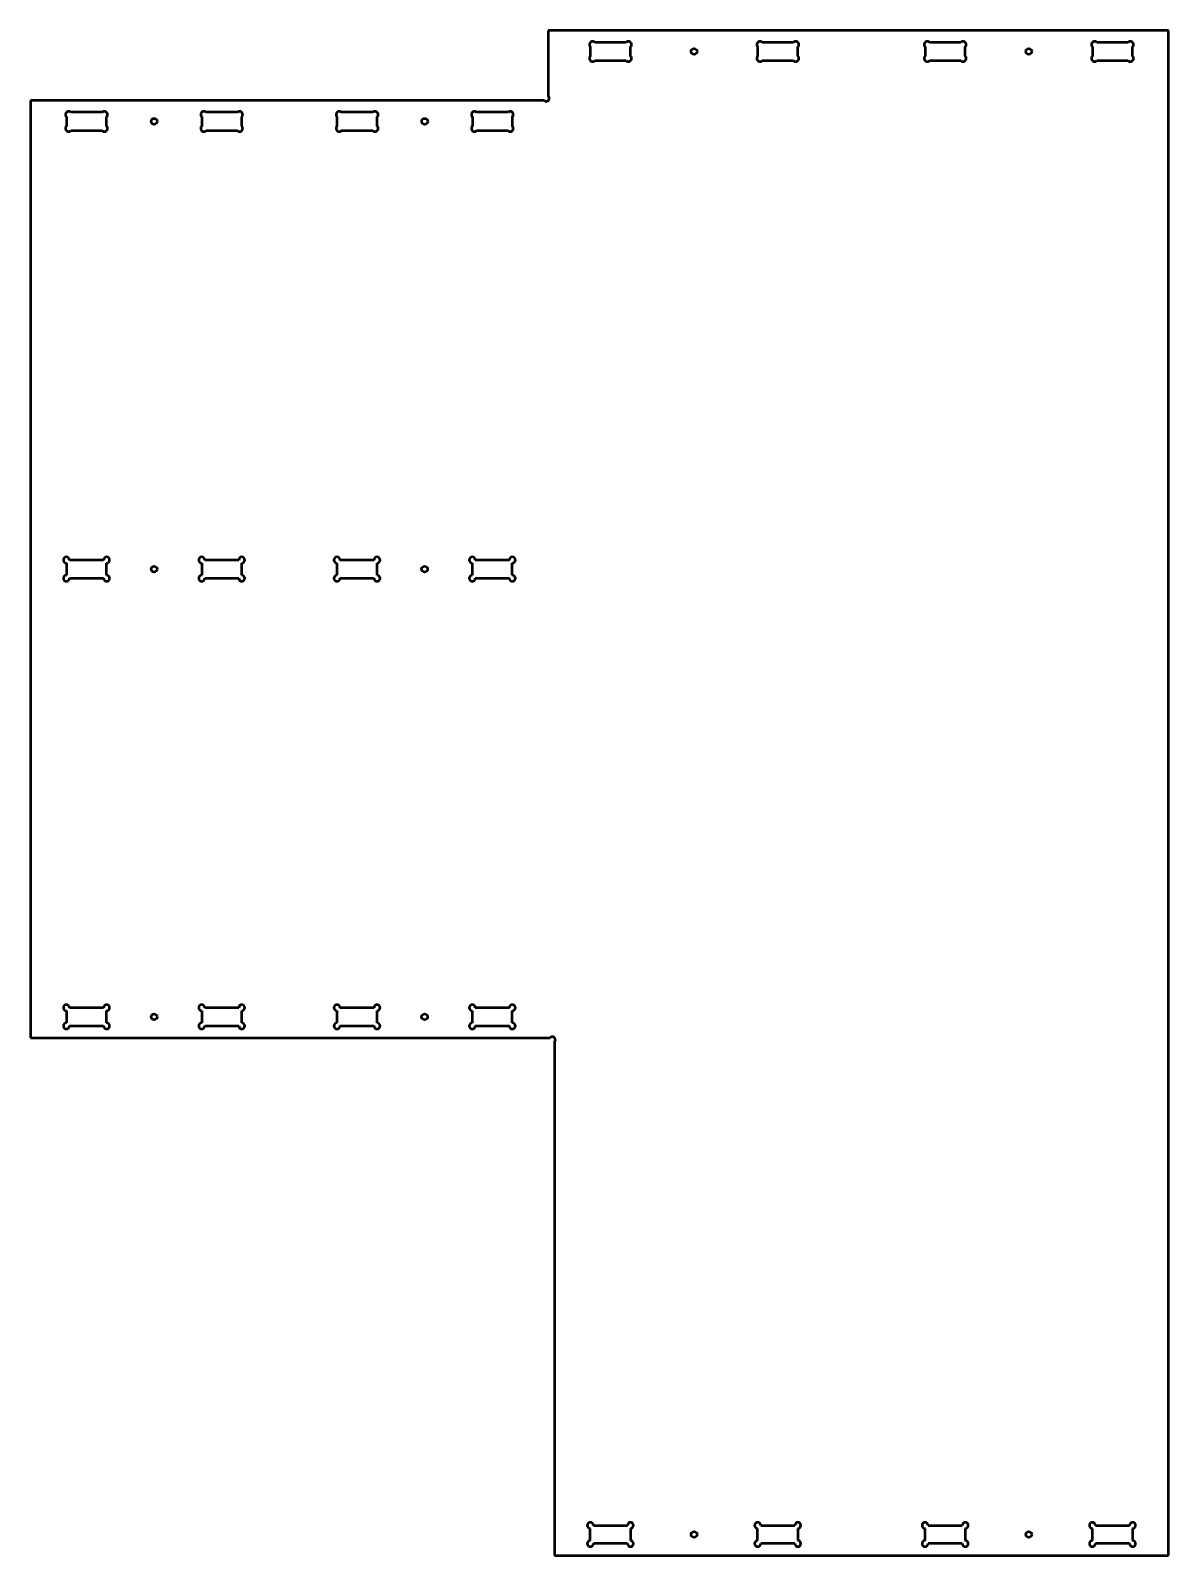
# Paper-space layout 'Лист5 18мм' of a CAD drawing. Header units: millimetres. Extents: x 89 to 1228, y -3 to 1523.
import ezdxf

# ---------------------------------------------------------------- set-up
doc = ezdxf.new("R2010")
doc.units = ezdxf.units.MM

psp = doc.layouts.new('Лист5 18мм')

# ---------------------------------------------------------------- linework, layer by layer
at = {"color": 7, "linetype": 'Continuous', "lineweight": 50}
for p, q in [((1227.5, 1523.5), (607.2, 1523.5)), ((607.2, 1523.5), (607.2, 1457.8)), ((685.1, 1511.6), (653.6, 1511.6)), ((852.5, 1511.6), (821, 1511.6)), ((1019.9, 1511.6), (988.4, 1511.6)), ((1187.3, 1511.6), (1155.8, 1511.6)), ((1227.5, -2.5), (1227.5, 1523.5)), ((649.2, 1507.2), (649.2, 1497.7)), ((689.4, 1497.7), (689.4, 1507.2)), ((816.6, 1507.2), (816.6, 1497.7)), ((856.8, 1497.7), (856.8, 1507.2)), ((984.1, 1507.2), (984.1, 1497.7)), ((1024.2, 1497.7), (1024.2, 1507.2)), ((1151.5, 1507.2), (1151.5, 1497.7)), ((1191.6, 1497.7), (1191.6, 1507.2)), ((653.6, 1493.4), (685.1, 1493.4)), ((821, 1493.4), (852.5, 1493.4)), ((988.4, 1493.4), (1019.9, 1493.4)), ((1155.8, 1493.4), (1187.3, 1493.4)), ((89.2, 1453.5), (89.2, 515.5)), ((602.9, 1453.5), (89.2, 1453.5)), ((125.2, 1437.2), (125.2, 1427.7)), ((161, 1441.6), (129.5, 1441.6)), ((165.3, 1427.7), (165.3, 1437.2)), ((260.5, 1437.2), (260.5, 1427.7)), ((296.3, 1441.6), (264.8, 1441.6)), ((300.6, 1427.7), (300.6, 1437.2)), ((395.8, 1437.2), (395.8, 1427.7)), ((431.7, 1441.6), (400.1, 1441.6)), ((436, 1427.7), (436, 1437.2)), ((531.2, 1437.2), (531.2, 1427.7)), ((567, 1441.6), (535.5, 1441.6)), ((571.3, 1427.7), (571.3, 1437.2)), ((129.5, 1423.4), (161, 1423.4)), ((264.8, 1423.4), (296.3, 1423.4)), ((400.1, 1423.4), (431.7, 1423.4)), ((535.5, 1423.4), (567, 1423.4)), ((162.3, 993.6), (128.2, 993.6)), ((297.6, 993.6), (263.5, 993.6)), ((432.9, 993.6), (398.8, 993.6)), ((568.2, 993.6), (534.1, 993.6)), ((125.2, 990.5), (125.2, 978.5)), ((165.3, 978.5), (165.3, 990.5)), ((260.5, 990.5), (260.5, 978.5)), ((300.6, 978.5), (300.6, 990.5)), ((395.8, 990.5), (395.8, 978.5)), ((435.9, 978.5), (435.9, 990.5)), ((531.1, 990.5), (531.1, 978.5)), ((571.2, 978.5), (571.2, 990.5)), ((128.2, 975.4), (162.3, 975.4)), ((263.5, 975.4), (297.6, 975.4)), ((398.8, 975.4), (432.9, 975.4)), ((534.1, 975.4), (568.2, 975.4)), ((125.2, 542.5), (125.2, 530.5)), ((162.3, 545.6), (128.2, 545.6)), ((165.3, 530.5), (165.3, 542.5)), ((260.5, 542.5), (260.5, 530.5)), ((297.6, 545.6), (263.5, 545.6)), ((300.6, 530.5), (300.6, 542.5)), ((395.8, 542.5), (395.8, 530.5)), ((432.9, 545.6), (398.8, 545.6)), ((435.9, 530.5), (435.9, 542.5)), ((531.1, 542.5), (531.1, 530.5)), ((568.2, 545.6), (534.1, 545.6)), ((571.2, 530.5), (571.2, 542.5)), ((128.2, 527.4), (162.3, 527.4)), ((263.5, 527.4), (297.6, 527.4)), ((398.8, 527.4), (432.9, 527.4)), ((534.1, 527.4), (568.2, 527.4)), ((89.2, 515.5), (609, 515.5)), ((613.3, 511.2), (613.3, -2.5)), ((649.2, 12.5), (649.2, 24.5)), ((652.3, 27.6), (686.3, 27.6)), ((689.4, 24.5), (689.4, 12.5)), ((816.6, 12.5), (816.6, 24.5)), ((819.7, 27.6), (853.7, 27.6)), ((856.8, 24.5), (856.8, 12.5)), ((984.1, 12.5), (984.1, 24.5)), ((987.1, 27.6), (1021.2, 27.6)), ((1024.2, 24.5), (1024.2, 12.5)), ((1151.5, 12.5), (1151.5, 24.5)), ((1154.5, 27.6), (1188.6, 27.6)), ((1191.6, 24.5), (1191.6, 12.5)), ((686.3, 9.4), (652.3, 9.4)), ((853.7, 9.4), (819.7, 9.4)), ((1021.2, 9.4), (987.1, 9.4)), ((1188.6, 9.4), (1154.5, 9.4)), ((613.3, -2.5), (1227.5, -2.5))]:
    psp.add_line(p, q, dxfattribs=at)
for centre in [(753, 1502.5), (1087.8, 1502.5), (212.9, 1432.5), (483.6, 1432.5), (212.9, 984.5), (483.5, 984.5), (212.9, 536.5), (483.5, 536.5), (753, 18.5), (1087.8, 18.5)]:
    psp.add_circle(centre, 3, dxfattribs=at)
for centre, start, end in [((651.4, 1509.4), 44.0683, 225.9317), ((687.3, 1509.4), 314.0683, 135.9317), ((818.8, 1509.4), 44.0683, 225.9317), ((854.7, 1509.4), 314.0683, 135.9317), ((986.2, 1509.4), 44.0683, 225.9317), ((1022.1, 1509.4), 314.0683, 135.9317), ((1153.6, 1509.4), 44.0683, 225.9317), ((1189.5, 1509.4), 314.0683, 135.9317), ((651.4, 1495.5), 134.0683, 315.9317), ((687.3, 1495.5), 224.0683, 45.9317), ((818.8, 1495.5), 134.0683, 315.9317), ((854.7, 1495.5), 224.0683, 45.9317), ((986.2, 1495.5), 134.0683, 315.9317), ((1022.1, 1495.5), 224.0683, 45.9317), ((1153.6, 1495.5), 134.0683, 315.9317), ((1189.5, 1495.5), 224.0683, 45.9317), ((605.1, 1455.6), 224.0683, 45.9317), ((127.3, 1439.4), 44.0683, 225.9317), ((163.2, 1439.4), 314.0683, 135.9317), ((262.6, 1439.4), 44.0683, 225.9317), ((298.5, 1439.4), 314.0683, 135.9317), ((398, 1439.4), 44.0683, 225.9317), ((433.9, 1439.4), 314.0683, 135.9317), ((533.3, 1439.4), 44.0683, 225.9317), ((569.2, 1439.4), 314.0683, 135.9317), ((127.3, 1425.5), 134.0683, 315.9317), ((163.2, 1425.5), 224.0683, 45.9317), ((262.6, 1425.5), 134.0683, 315.9317), ((298.5, 1425.5), 224.0683, 45.9317), ((398, 1425.5), 134.0683, 315.9317), ((433.9, 1425.5), 224.0683, 45.9317), ((533.3, 1425.5), 134.0683, 315.9317), ((569.2, 1425.5), 224.0683, 45.9317), ((125.2, 993.6), 0, 270), ((165.3, 993.6), 270, 180), ((260.5, 993.6), 0, 270), ((300.6, 993.6), 270, 180), ((395.8, 993.6), 0, 270), ((435.9, 993.6), 270, 180), ((531.1, 993.6), 0, 270), ((571.2, 993.6), 270, 180), ((125.2, 975.4), 90, 0), ((165.3, 975.4), 180, 90), ((260.5, 975.4), 90, 0), ((300.6, 975.4), 180, 90), ((395.8, 975.4), 90, 0), ((435.9, 975.4), 180, 90), ((531.1, 975.4), 90, 0), ((571.2, 975.4), 180, 90), ((125.2, 545.6), 0, 270), ((165.3, 545.6), 270, 180), ((260.5, 545.6), 0, 270), ((300.6, 545.6), 270, 180), ((395.8, 545.6), 0, 270), ((435.9, 545.6), 270, 180), ((531.1, 545.6), 0, 270), ((571.2, 545.6), 270, 180), ((125.2, 527.4), 90, 0), ((165.3, 527.4), 180, 90), ((260.5, 527.4), 90, 0), ((300.6, 527.4), 180, 90), ((395.8, 527.4), 90, 0), ((435.9, 527.4), 180, 90), ((531.1, 527.4), 90, 0), ((571.2, 527.4), 180, 90), ((611.2, 513.4), 314.0683, 135.9317), ((649.2, 27.6), 0, 270), ((689.4, 27.6), 270, 180), ((816.6, 27.6), 0, 270), ((856.8, 27.6), 270, 180), ((984.1, 27.6), 0, 270), ((1024.2, 27.6), 270, 180), ((1151.5, 27.6), 0, 270), ((1191.6, 27.6), 270, 180), ((649.2, 9.4), 90, 0), ((689.4, 9.4), 180, 90), ((816.6, 9.4), 90, 0), ((856.8, 9.4), 180, 90), ((984.1, 9.4), 90, 0), ((1024.2, 9.4), 180, 90), ((1151.5, 9.4), 90, 0), ((1191.6, 9.4), 180, 90)]:
    psp.add_arc(centre, 3.05, start, end, dxfattribs=at)

doc.saveas('drawing.dxf')
